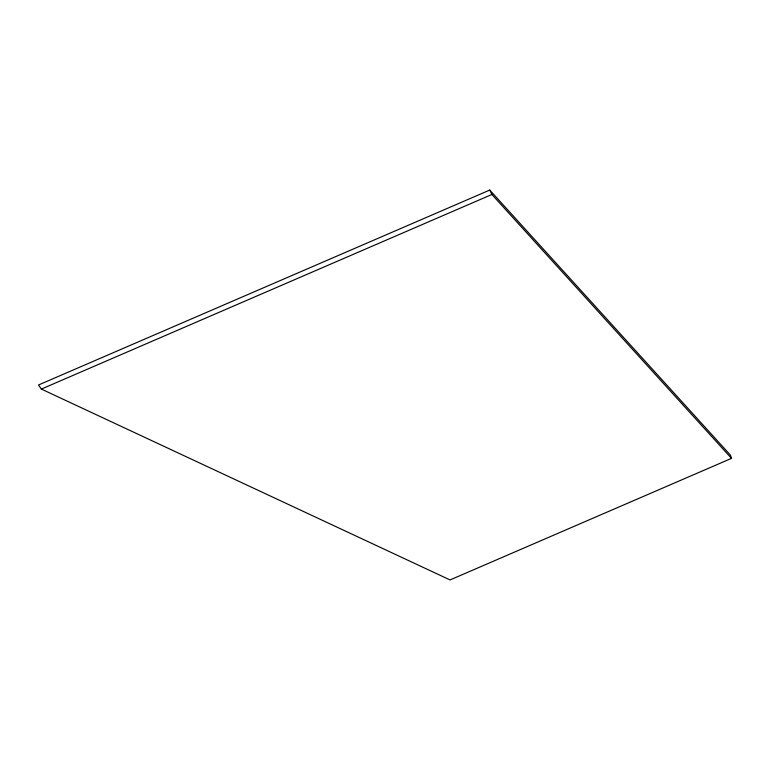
<?xml version="1.0" encoding="UTF-8"?>
<svg xmlns="http://www.w3.org/2000/svg" width="770" height="770" viewBox="0 0 770 770"><rect width="100%" height="100%" fill="white"/><g stroke="black" fill="none" stroke-linecap="round" stroke-linejoin="round"><path stroke-width="1.16" d="M489.749 190.065L38.5 384.99L41.368 389.081L450.055 579.935L731.5 458.362L730.412 455.099L489.749 190.065L491.886 194.483L731.5 458.362M41.368 389.081L491.886 194.483"/></g></svg>
